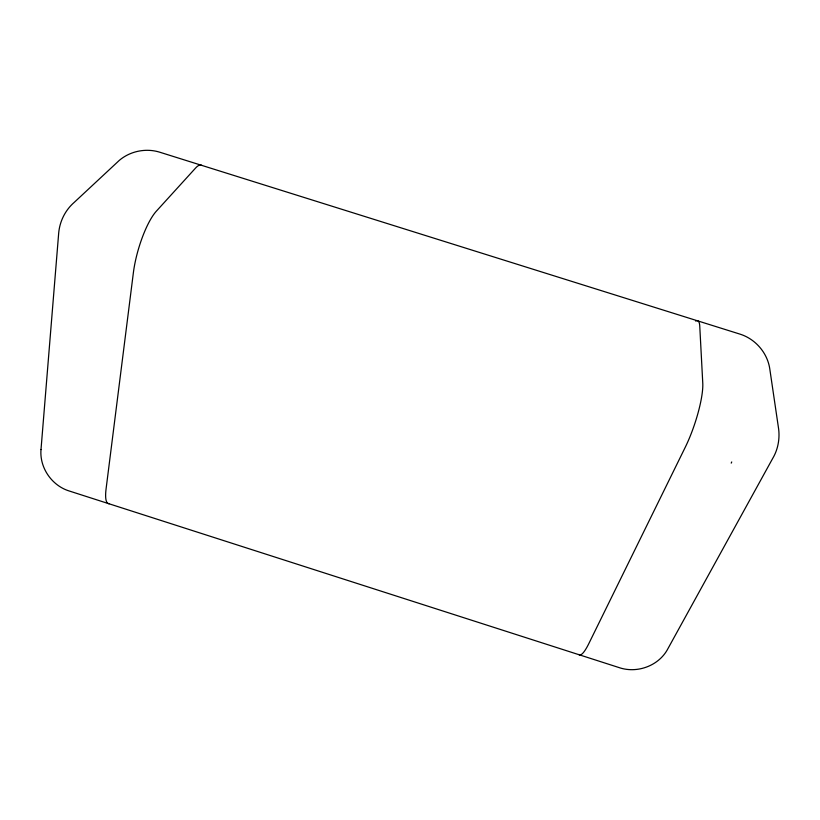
<?xml version="1.0" encoding="UTF-8"?>
<svg xmlns="http://www.w3.org/2000/svg" width="820" height="820" viewBox="0 0 820 820"><rect width="100%" height="100%" fill="white"/><g stroke="black" fill="none" stroke-linecap="round" stroke-linejoin="round"><path stroke-width="1.23" d="M731.225 463.126L731.727 461.957M109.326 503.675A41.123 9.461 -70.8 0 1 106.098 488.761L133.383 272.681A46.566 12.269 -73.5 0 1 156.312 211.222L195.58 168.049A43.234 10.434 -74.1 0 1 201.894 165.455M578.807 654.452A41.533 7.8 -73.6 0 0 588.801 643.649L685.294 447.187A47.078 10.147 -71.5 0 0 702.771 383.227L699.757 326.165A43.675 8.61 -71 0 0 695.647 321.071M41 449.565C39.452 467.882 52.008 485.86 69.567 491.098L619.069 667.582C636.586 673.609 657.681 666.322 667.08 650.209L772.614 458.564C777.883 449.749 779.871 439.253 778.651 429.096L769.795 368.99C767.499 352.887 755.384 338.885 739.865 334.088L159.705 152.192C146.001 147.928 130.37 151.044 119.392 160.3L74.23 202.376C65.303 210.104 59.727 221.318 58.691 233.064L41 449.565"/></g></svg>
